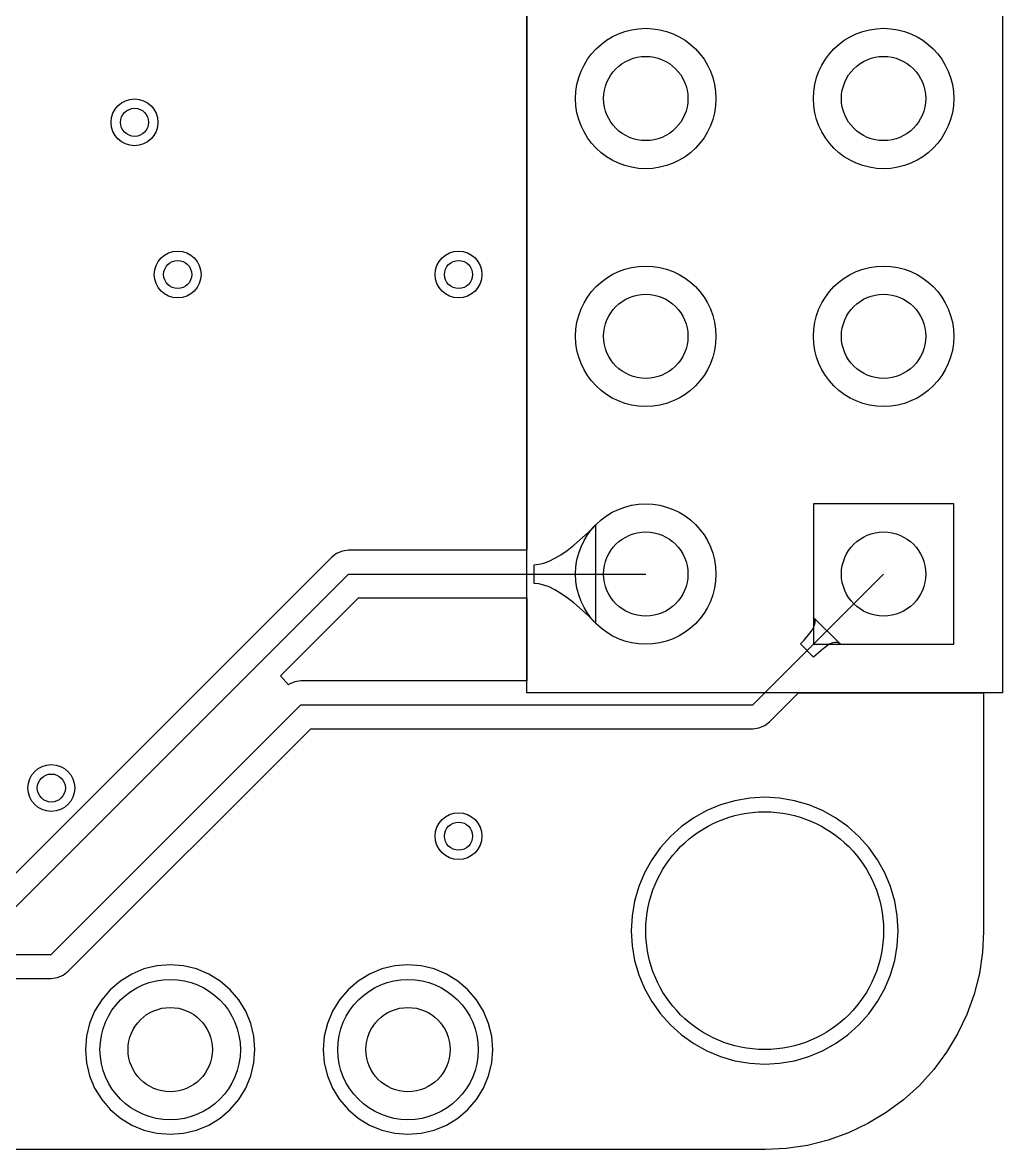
# Model space of a CAD drawing. Extents: x -55.7 to 0, y 0.2 to 22.7.
# Drawn here: x -10.47 to 0, y 0.2 to 12.24 of the extents above; entities that cross this region are included whole.
import ezdxf

# ---------------------------------------------------------------- set-up
doc = ezdxf.new("R2010")
doc.units = 0
doc.layers.get('0').update_dxf_attribs({"linetype": 'CONTINUOUS'})
for name, color, linetype in [('PADHOLELAYER', 156, 'CONTINUOUS'), ('TOPLAYER', 1, 'CONTINUOUS'), ('VIAHOLELAYER', 16, 'CONTINUOUS')]:
    doc.layers.add(name, color=color, linetype=linetype)

# ---------------------------------------------------------------- blocks, each defined once
blk = doc.blocks.new('HDR2X5_23')
at = {"layer": 'PADHOLELAYER'}
for centre in [(0, 2.54), (2.54, 2.54), (5.08, 2.54), (7.62, 2.54), (10.16, 2.54), (0, 0), (2.54, 0), (5.08, 0), (7.62, 0), (10.16, 0)]:
    blk.add_circle(centre, 0.45, dxfattribs=at)
at = {"layer": 'TOPLAYER'}
for p, q in [((-0.75, 0.75), (-0.75, -0.75)), ((0.75, 0.75), (-0.75, 0.75)), ((0.75, -0.75), (0.75, 0.75)), ((-0.75, -0.75), (0.75, -0.75))]:
    blk.add_line(p, q, dxfattribs=at)
for centre in [(0, 2.54), (2.54, 2.54), (5.08, 2.54), (7.62, 2.54), (10.16, 2.54), (2.54, 0), (5.08, 0), (7.62, 0), (10.16, 0)]:
    blk.add_circle(centre, 0.75, dxfattribs=at)
blk = doc.blocks.new('HDR1X16_24')
at = {"layer": 'PADHOLELAYER'}
for centre in [(35.56, 0), (38.1, 0)]:
    blk.add_circle(centre, 0.45, dxfattribs=at)
at = {"layer": 'TOPLAYER'}
for centre in [(35.56, 0), (38.1, 0)]:
    blk.add_circle(centre, 0.75, dxfattribs=at)

msp = doc.modelspace()

# ---------------------------------------------------------------- linework, layer by layer
at = {"layer": 'PADHOLELAYER'}
msp.add_circle((-2.54, 2.54), 1.27, dxfattribs=at)
at = {"layer": 'TOPLAYER'}
for p, q in [((-5.08, 5.08), (-5.08, 17.78)), ((-5.08, 17.78), (-5.08, 6.605)), ((0, 17.78), (0, 5.08)), ((-4.427, 6.794), (-4.346, 6.875)), ((-4.346, 6.875), (-4.346, 5.825)), ((-4.58, 6.658), (-4.427, 6.794)), ((-4.651, 6.603), (-4.58, 6.658)), ((-7.165, 6.53), (-10.802, 2.893)), ((-7.112, 6.57), (-7.165, 6.53)), ((-7.051, 6.596), (-7.112, 6.57)), ((-6.985, 6.605), (-7.051, 6.596)), ((-5.08, 6.605), (-6.985, 6.605)), ((-4.843, 6.488), (-4.782, 6.518)), ((-4.782, 6.518), (-4.718, 6.556)), ((-4.718, 6.556), (-4.651, 6.603)), ((-5.003, 6.45), (-4.953, 6.454)), ((-5.003, 6.25), (-5.003, 6.45)), ((-4.953, 6.454), (-4.9, 6.467)), ((-4.9, 6.467), (-4.843, 6.488)), ((-10.697, 2.638), (-6.985, 6.35)), ((-6.985, 6.35), (-3.81, 6.35)), ((-2.667, 4.953), (-1.27, 6.35)), ((-4.953, 6.246), (-5.003, 6.25)), ((-4.9, 6.233), (-4.953, 6.246)), ((-4.843, 6.212), (-4.9, 6.233)), ((-4.782, 6.182), (-4.843, 6.212)), ((-4.718, 6.144), (-4.782, 6.182)), ((-4.651, 6.097), (-4.718, 6.144)), ((-7.711, 5.264), (-6.88, 6.095)), ((-6.88, 6.095), (-5.08, 6.095)), ((-5.08, 6.095), (-5.08, 5.208)), ((-4.58, 6.042), (-4.651, 6.097)), ((-4.427, 5.906), (-4.58, 6.042)), ((-4.346, 5.825), (-4.427, 5.906)), ((-2.034, 5.75), (-2.017, 5.78)), ((-2.006, 5.87), (-2.017, 5.886)), ((-2.017, 5.886), (-1.734, 5.603)), ((-2.017, 5.78), (-2.006, 5.807)), ((-2, 5.852), (-2.006, 5.87)), ((-2.006, 5.807), (-2, 5.831)), ((-2, 5.831), (-2, 5.852)), ((-2.119, 5.644), (-2.057, 5.718)), ((-2.057, 5.718), (-2.034, 5.75)), ((-2.158, 5.603), (-2.119, 5.644)), ((-2.017, 5.462), (-2.158, 5.603)), ((-1.902, 5.563), (-1.938, 5.535)), ((-1.87, 5.586), (-1.902, 5.563)), ((-1.84, 5.603), (-1.87, 5.586)), ((-1.813, 5.614), (-1.84, 5.603)), ((-1.789, 5.62), (-1.813, 5.614)), ((-1.768, 5.62), (-1.789, 5.62)), ((-1.75, 5.614), (-1.768, 5.62)), ((-1.734, 5.603), (-1.75, 5.614)), ((-1.938, 5.535), (-2.017, 5.462)), ((-7.627, 5.168), (-7.711, 5.264)), ((-7.559, 5.199), (-7.62, 5.173)), ((-7.493, 5.208), (-7.559, 5.199)), ((-5.08, 5.208), (-7.493, 5.208)), ((-7.62, 5.173), (-7.627, 5.168)), ((0, 5.08), (-5.08, 5.08)), ((-2.487, 4.773), (-2.18, 5.08)), ((-2.18, 5.08), (-0.204, 5.08)), ((-0.204, 5.08), (-0.204, 2.54)), ((-10.16, 2.286), (-7.493, 4.953)), ((-7.493, 4.953), (-2.667, 4.953)), ((-9.98, 2.106), (-7.388, 4.698)), ((-7.388, 4.698), (-2.667, 4.698)), ((-2.667, 4.698), (-2.601, 4.707)), ((-2.601, 4.707), (-2.54, 4.733)), ((-2.54, 4.733), (-2.487, 4.773)), ((-3.011, 3.885), (-3.158, 3.824)), ((-2.857, 3.929), (-3.011, 3.885)), ((-2.7, 3.956), (-2.857, 3.929)), ((-2.54, 3.965), (-2.7, 3.956)), ((-2.38, 3.956), (-2.54, 3.965)), ((-2.223, 3.929), (-2.38, 3.956)), ((-2.069, 3.885), (-2.223, 3.929)), ((-1.922, 3.824), (-2.069, 3.885)), ((-3.298, 3.746), (-3.428, 3.654)), ((-3.158, 3.824), (-3.298, 3.746)), ((-1.782, 3.746), (-1.922, 3.824)), ((-1.652, 3.654), (-1.782, 3.746)), ((-3.428, 3.654), (-3.547, 3.547)), ((-1.533, 3.547), (-1.652, 3.654)), ((-3.547, 3.547), (-3.654, 3.428)), ((-1.426, 3.428), (-1.533, 3.547)), ((-3.654, 3.428), (-3.746, 3.298)), ((-1.334, 3.298), (-1.426, 3.428)), ((-3.746, 3.298), (-3.824, 3.158)), ((-1.256, 3.158), (-1.334, 3.298)), ((-3.824, 3.158), (-3.885, 3.011)), ((-1.195, 3.011), (-1.256, 3.158)), ((-3.885, 3.011), (-3.929, 2.857)), ((-1.151, 2.857), (-1.195, 3.011)), ((-3.929, 2.857), (-3.956, 2.7)), ((-1.124, 2.7), (-1.151, 2.857)), ((-3.956, 2.7), (-3.965, 2.54)), ((-1.115, 2.54), (-1.124, 2.7)), ((-3.965, 2.54), (-3.956, 2.38)), ((-1.124, 2.38), (-1.115, 2.54)), ((-0.203, 2.531), (-0.214, 2.311)), ((-0.204, 2.54), (-0.203, 2.531)), ((-3.956, 2.38), (-3.929, 2.223)), ((-1.151, 2.223), (-1.124, 2.38)), ((-0.214, 2.311), (-0.247, 2.084)), ((-19.685, 2.286), (-10.16, 2.286)), ((-8.89, 2.175), (-9.032, 2.164)), ((-8.748, 2.164), (-8.89, 2.175)), ((-6.35, 2.175), (-6.492, 2.164)), ((-6.208, 2.164), (-6.35, 2.175)), ((-3.929, 2.223), (-3.885, 2.069)), ((-1.195, 2.069), (-1.151, 2.223)), ((-10.094, 2.04), (-10.033, 2.066)), ((-10.033, 2.066), (-9.98, 2.106)), ((-9.301, 2.077), (-9.422, 2.002)), ((-9.17, 2.131), (-9.301, 2.077)), ((-9.032, 2.164), (-9.17, 2.131)), ((-8.61, 2.131), (-8.748, 2.164)), ((-8.479, 2.077), (-8.61, 2.131)), ((-8.358, 2.002), (-8.479, 2.077)), ((-6.761, 2.077), (-6.882, 2.002)), ((-6.63, 2.131), (-6.761, 2.077)), ((-6.492, 2.164), (-6.63, 2.131)), ((-6.07, 2.131), (-6.208, 2.164)), ((-5.939, 2.077), (-6.07, 2.131)), ((-5.818, 2.002), (-5.939, 2.077)), ((-3.885, 2.069), (-3.824, 1.922)), ((-1.256, 1.922), (-1.195, 2.069)), ((-0.247, 2.084), (-0.303, 1.861)), ((-10.736, 2.031), (-10.16, 2.031)), ((-10.16, 2.031), (-10.094, 2.04)), ((-9.422, 2.002), (-9.53, 1.91)), ((-8.25, 1.91), (-8.358, 2.002)), ((-6.882, 2.002), (-6.99, 1.91)), ((-5.71, 1.91), (-5.818, 2.002)), ((-9.53, 1.91), (-9.622, 1.802)), ((-8.158, 1.802), (-8.25, 1.91)), ((-6.99, 1.91), (-7.082, 1.802)), ((-5.618, 1.802), (-5.71, 1.91)), ((-3.824, 1.922), (-3.746, 1.782)), ((-1.334, 1.782), (-1.256, 1.922)), ((-0.303, 1.861), (-0.381, 1.646)), ((-9.622, 1.802), (-9.697, 1.681)), ((-8.083, 1.681), (-8.158, 1.802)), ((-7.082, 1.802), (-7.157, 1.681)), ((-5.543, 1.681), (-5.618, 1.802)), ((-3.746, 1.782), (-3.654, 1.652)), ((-1.426, 1.652), (-1.334, 1.782)), ((-9.697, 1.681), (-9.751, 1.55)), ((-8.029, 1.55), (-8.083, 1.681)), ((-7.157, 1.681), (-7.211, 1.55)), ((-5.489, 1.55), (-5.543, 1.681)), ((-3.654, 1.652), (-3.547, 1.533)), ((-1.533, 1.533), (-1.426, 1.652)), ((-0.381, 1.646), (-0.479, 1.438)), ((-9.751, 1.55), (-9.784, 1.412)), ((-7.996, 1.412), (-8.029, 1.55)), ((-7.211, 1.55), (-7.244, 1.412)), ((-5.456, 1.412), (-5.489, 1.55)), ((-3.547, 1.533), (-3.428, 1.426)), ((-1.652, 1.426), (-1.533, 1.533)), ((-9.784, 1.412), (-9.795, 1.27)), ((-7.985, 1.27), (-7.996, 1.412)), ((-7.244, 1.412), (-7.255, 1.27)), ((-5.445, 1.27), (-5.456, 1.412)), ((-3.428, 1.426), (-3.298, 1.334)), ((-3.298, 1.334), (-3.158, 1.256)), ((-1.922, 1.256), (-1.782, 1.334)), ((-1.782, 1.334), (-1.652, 1.426)), ((-0.479, 1.438), (-0.597, 1.241)), ((-9.795, 1.27), (-9.784, 1.128)), ((-7.996, 1.128), (-7.985, 1.27)), ((-7.255, 1.27), (-7.244, 1.128)), ((-5.456, 1.128), (-5.445, 1.27)), ((-3.158, 1.256), (-3.011, 1.195)), ((-2.069, 1.195), (-1.922, 1.256)), ((-0.597, 1.241), (-0.733, 1.057)), ((-9.784, 1.128), (-9.751, 0.99)), ((-8.029, 0.99), (-7.996, 1.128)), ((-7.244, 1.128), (-7.211, 0.99)), ((-5.489, 0.99), (-5.456, 1.128)), ((-3.011, 1.195), (-2.857, 1.151)), ((-2.857, 1.151), (-2.7, 1.124)), ((-2.7, 1.124), (-2.54, 1.115)), ((-2.54, 1.115), (-2.38, 1.124)), ((-2.38, 1.124), (-2.223, 1.151)), ((-2.223, 1.151), (-2.069, 1.195)), ((-9.751, 0.99), (-9.697, 0.859)), ((-8.083, 0.859), (-8.029, 0.99)), ((-7.211, 0.99), (-7.157, 0.859)), ((-5.543, 0.859), (-5.489, 0.99)), ((-0.733, 1.057), (-0.887, 0.887)), ((-9.697, 0.859), (-9.622, 0.738)), ((-8.158, 0.738), (-8.083, 0.859)), ((-7.157, 0.859), (-7.082, 0.738)), ((-5.618, 0.738), (-5.543, 0.859)), ((-0.887, 0.887), (-1.057, 0.733)), ((-9.622, 0.738), (-9.53, 0.63)), ((-8.25, 0.63), (-8.158, 0.738)), ((-7.082, 0.738), (-6.99, 0.63)), ((-5.71, 0.63), (-5.618, 0.738)), ((-1.057, 0.733), (-1.241, 0.597)), ((-9.53, 0.63), (-9.422, 0.538)), ((-8.358, 0.538), (-8.25, 0.63)), ((-6.99, 0.63), (-6.882, 0.538)), ((-5.818, 0.538), (-5.71, 0.63)), ((-9.422, 0.538), (-9.301, 0.463)), ((-8.479, 0.463), (-8.358, 0.538)), ((-6.882, 0.538), (-6.761, 0.463)), ((-5.939, 0.463), (-5.818, 0.538)), ((-1.241, 0.597), (-1.438, 0.479)), ((-9.301, 0.463), (-9.17, 0.409)), ((-9.17, 0.409), (-9.032, 0.376)), ((-9.032, 0.376), (-8.89, 0.365)), ((-8.89, 0.365), (-8.748, 0.376)), ((-8.748, 0.376), (-8.61, 0.409)), ((-8.61, 0.409), (-8.479, 0.463)), ((-6.761, 0.463), (-6.63, 0.409)), ((-6.63, 0.409), (-6.492, 0.376)), ((-6.492, 0.376), (-6.35, 0.365)), ((-6.35, 0.365), (-6.208, 0.376)), ((-6.208, 0.376), (-6.07, 0.409)), ((-6.07, 0.409), (-5.939, 0.463)), ((-1.646, 0.381), (-1.861, 0.303)), ((-1.438, 0.479), (-1.646, 0.381)), ((-2.084, 0.247), (-2.311, 0.214)), ((-1.861, 0.303), (-2.084, 0.247)), ((-3.895, 0.204), (-36.464, 0.204)), ((-2.54, 0.204), (-3.895, 0.204)), ((-3.895, 0.204), (-3.895, 0.204)), ((-2.531, 0.203), (-2.54, 0.204)), ((-2.311, 0.214), (-2.531, 0.203))]:
    msp.add_line(p, q, dxfattribs=at)
for centre, radius in [((-9.271, 11.176), 0.25), ((-8.81, 9.55), 0.25), ((-5.81, 9.55), 0.25), ((-10.16, 4.064), 0.25), ((-5.81, 3.55), 0.25), ((-2.54, 2.54), 1.27)]:
    msp.add_circle(centre, radius, dxfattribs=at)
at = {"layer": 'VIAHOLELAYER'}
for centre in [(-9.271, 11.176), (-8.81, 9.55), (-5.81, 9.55), (-10.16, 4.064), (-5.81, 3.55)]:
    msp.add_circle(centre, 0.15, dxfattribs=at)

# ---------------------------------------------------------------- block references
for name, p, rotation in [('HDR2X5_23', (-1.27, 6.35), 90), ('HDR1X16_24', (-44.45, 1.27), 360)]:
    msp.add_blockref(name, p, dxfattribs=dict(rotation=rotation))

doc.saveas('drawing.dxf')
